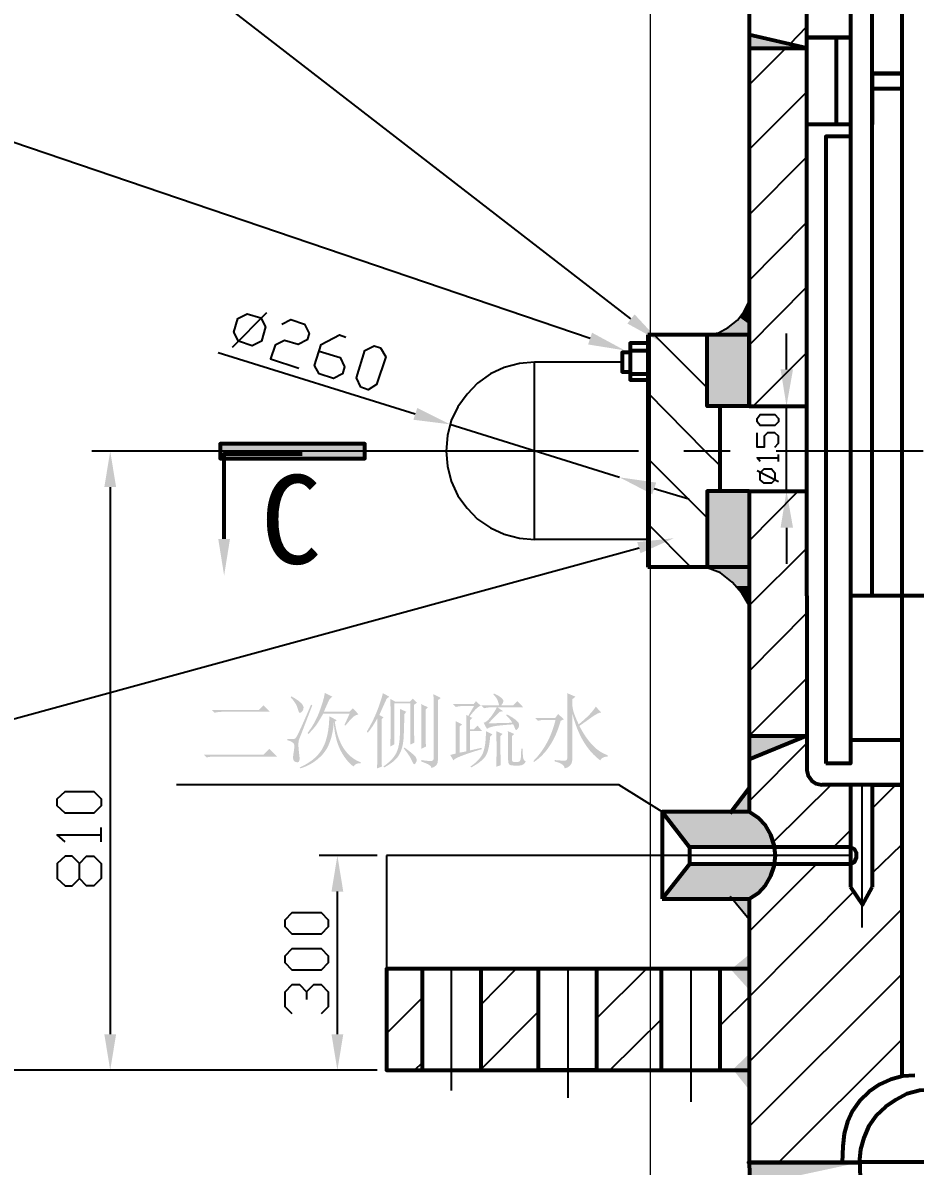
# Model space of a CAD drawing. Header units: millimetres. Extents: x 0 to 841, y 0 to 1189.
# Drawn here: x 127.6 to 185.3, y 400.9 to 474.9 of the extents above; entities that cross this region are included whole.
import ezdxf

# ---------------------------------------------------------------- set-up
doc = ezdxf.new("R2010")
doc.units = ezdxf.units.MM
doc.layers.add('C00-00-00', color=7, linetype='Continuous')
doc.layers.add('CBF-BF-BF', color=7, linetype='Continuous', true_color=0xbfbfbf)
doc.layers.add('CFF-00-FF', color=6, linetype='Continuous', true_color=0xff00ff)

msp = doc.modelspace()

# ---------------------------------------------------------------- hatches: boundary and pattern name
at = {"layer": 'C00-00-00'}
h = msp.add_hatch(color=256, dxfattribs=at)
h.dxf.hatch_style = 2
h.paths.add_polyline_path([(174.582667, 474.117106), (178.308, 473.270439), (174.582667, 473.270439)])
h = msp.add_hatch(color=256, dxfattribs=at)
h.dxf.hatch_style = 2
h.paths.add_polyline_path([(174.328667, 456.337106), (174.582667, 455.829106), (173.99, 455.829106)])
h = msp.add_hatch(color=256, dxfattribs=at)
h.dxf.hatch_style = 2
h.paths.add_polyline_path([(174.582667, 456.887439), (174.582667, 456.337106), (174.328667, 456.337106)])
h = msp.add_hatch(color=256, dxfattribs=at)
h.dxf.hatch_style = 2
h.paths.add_polyline_path([(174.328667, 456.337106), (174.582667, 456.337106), (174.582667, 455.829106)])
h = msp.add_hatch(color=256, dxfattribs=at)
h.dxf.hatch_style = 2
h.paths.add_polyline_path([(167.174333, 456.040772), (168.783, 454.305106), (166.708667, 455.448106)])
h = msp.add_hatch(color=256, dxfattribs=at)
h.dxf.hatch_style = 2
h.paths.add_polyline_path([(173.99, 455.829106), (174.582667, 455.405772), (173.524333, 455.405772)])
h = msp.add_hatch(color=256, dxfattribs=at)
h.dxf.hatch_style = 2
h.paths.add_polyline_path([(173.99, 455.829106), (174.582667, 455.829106), (174.582667, 455.405772)])
h = msp.add_hatch(color=256, dxfattribs=at)
h.dxf.hatch_style = 2
h.paths.add_polyline_path([(164.422667, 454.855439), (166.539333, 453.712439), (164.168667, 454.093439)])
h = msp.add_hatch(color=256, dxfattribs=at)
h.dxf.hatch_style = 2
h.paths.add_polyline_path([(173.016333, 455.067106), (174.582667, 454.813106), (172.466, 454.813106)])
h = msp.add_hatch(color=256, dxfattribs=at)
h.dxf.hatch_style = 2
h.paths.add_polyline_path([(173.524333, 455.405772), (174.582667, 455.067106), (173.016333, 455.067106)])
h = msp.add_hatch(color=256, dxfattribs=at)
h.dxf.hatch_style = 2
h.paths.add_polyline_path([(173.016333, 455.067106), (174.582667, 455.067106), (174.582667, 454.813106)])
h = msp.add_hatch(color=256, dxfattribs=at)
h.dxf.hatch_style = 2
h.paths.add_polyline_path([(173.524333, 455.405772), (174.582667, 455.405772), (174.582667, 455.067106)])
h = msp.add_hatch(color=256, dxfattribs=at)
h.dxf.hatch_style = 2
h.paths.add_polyline_path([(172.466, 454.813106), (174.582667, 454.728439), (171.873333, 454.728439)])
h = msp.add_hatch(color=256, dxfattribs=at)
h.dxf.hatch_style = 2
h.paths.add_polyline_path([(171.873333, 454.728439), (174.582667, 450.114106), (171.873333, 450.114106)])
h = msp.add_hatch(color=256, dxfattribs=at)
h.dxf.hatch_style = 2
h.paths.add_polyline_path([(171.873333, 454.728439), (174.582667, 454.728439), (174.582667, 450.114106)])
h = msp.add_hatch(color=256, dxfattribs=at)
h.dxf.hatch_style = 2
h.paths.add_polyline_path([(172.466, 454.813106), (174.582667, 454.813106), (174.582667, 454.728439)])
h = msp.add_hatch(color=256, dxfattribs=at)
h.dxf.hatch_style = 2
h.paths.add_polyline_path([(176.614667, 452.484772), (177.419, 452.484772), (176.995667, 450.114106)])
h = msp.add_hatch(color=256, dxfattribs=at)
h.dxf.hatch_style = 2
h.paths.add_polyline_path([(153.119667, 449.987106), (152.865667, 449.225106), (155.236333, 448.928772)])
h = msp.add_hatch(color=256, dxfattribs=at)
h.dxf.hatch_style = 2
h.paths.add_polyline_path([(140.377333, 447.658772), (149.733, 446.727439), (140.377333, 446.727439)])
h = msp.add_hatch(color=256, dxfattribs=at)
h.dxf.hatch_style = 2
h.paths.add_polyline_path([(140.377333, 447.658772), (149.733, 447.658772), (149.733, 446.727439)])
h = msp.add_hatch(color=256, dxfattribs=at)
h.dxf.hatch_style = 2
h.paths.add_polyline_path([(132.884333, 444.864772), (133.646333, 444.864772), (133.265333, 447.193106)])
h = msp.add_hatch(color=256, dxfattribs=at)
h.dxf.hatch_style = 2
h.paths.add_polyline_path([(168.571333, 445.161106), (168.317333, 444.399106), (166.200667, 445.499772)])
h = msp.add_hatch(color=256, dxfattribs=at)
h.dxf.hatch_style = 2
h.paths.add_polyline_path([(171.873333, 444.610772), (174.582667, 439.700106), (171.873333, 439.700106)])
h = msp.add_hatch(color=256, dxfattribs=at)
h.dxf.hatch_style = 2
h.paths.add_polyline_path([(171.873333, 444.610772), (174.582667, 444.610772), (174.582667, 439.700106)])
h = msp.add_hatch(color=256, dxfattribs=at)
h.dxf.hatch_style = 2
h.paths.add_polyline_path([(176.614667, 442.240106), (177.419, 442.240106), (176.995667, 444.610772)])
h = msp.add_hatch(color=256, dxfattribs=at)
h.dxf.hatch_style = 2
h.paths.add_polyline_path([(141.012333, 441.520439), (140.631333, 439.149772), (140.250333, 441.520439)])
h = msp.add_hatch(color=256, dxfattribs=at)
h.dxf.hatch_style = 2
h.paths.add_polyline_path([(167.343667, 441.308772), (169.714333, 441.562772), (167.555333, 440.589106)])
h = msp.add_hatch(color=256, dxfattribs=at)
h.dxf.hatch_style = 2
h.paths.add_polyline_path([(171.873333, 439.700106), (174.582667, 439.657772), (171.873333, 439.657772)])
h = msp.add_hatch(color=256, dxfattribs=at)
h.dxf.hatch_style = 2
h.paths.add_polyline_path([(171.873333, 439.700106), (174.582667, 439.700106), (174.582667, 439.657772)])
h = msp.add_hatch(color=256, dxfattribs=at)
h.dxf.hatch_style = 2
h.paths.add_polyline_path([(171.873333, 439.657772), (174.582667, 439.403772), (172.550667, 439.403772)])
h = msp.add_hatch(color=256, dxfattribs=at)
h.dxf.hatch_style = 2
h.paths.add_polyline_path([(171.873333, 439.657772), (174.582667, 439.657772), (174.582667, 439.403772)])
h = msp.add_hatch(color=256, dxfattribs=at)
h.dxf.hatch_style = 2
h.paths.add_polyline_path([(172.550667, 439.403772), (174.582667, 438.980439), (173.185667, 438.980439)])
h = msp.add_hatch(color=256, dxfattribs=at)
h.dxf.hatch_style = 2
h.paths.add_polyline_path([(172.550667, 439.403772), (174.582667, 439.403772), (174.582667, 438.980439)])
h = msp.add_hatch(color=256, dxfattribs=at)
h.dxf.hatch_style = 2
h.paths.add_polyline_path([(173.185667, 438.980439), (174.582667, 438.472439), (173.778333, 438.472439)])
h = msp.add_hatch(color=256, dxfattribs=at)
h.dxf.hatch_style = 2
h.paths.add_polyline_path([(173.185667, 438.980439), (174.582667, 438.980439), (174.582667, 438.472439)])
h = msp.add_hatch(color=256, dxfattribs=at)
h.dxf.hatch_style = 2
h.paths.add_polyline_path([(173.778333, 438.472439), (174.582667, 437.879772), (174.244, 437.879772)])
h = msp.add_hatch(color=256, dxfattribs=at)
h.dxf.hatch_style = 2
h.paths.add_polyline_path([(173.778333, 438.472439), (174.582667, 438.472439), (174.582667, 437.879772)])
h = msp.add_hatch(color=256, dxfattribs=at)
h.dxf.hatch_style = 2
h.paths.add_polyline_path([(174.244, 437.879772), (174.582667, 437.879772), (174.582667, 437.202439)])
h = msp.add_hatch(color=256, dxfattribs=at)
edge = h.paths.add_edge_path(flags=0)
edge.add_spline(control_points=[(148.411538, 429.478979), (148.411538, 429.478979), (148.744472, 430.207134), (148.744472, 430.207134), (148.744472, 430.207134), (147.03846, 430.207134), (147.03846, 430.207134), (146.927115, 430.013106), (146.809155, 429.81522), (146.68458, 429.614027), (146.559454, 429.412833), (146.358261, 429.173606), (146.080999, 428.896344), (146.080999, 428.896344), (146.018712, 428.958632), (146.018712, 428.958632), (146.337315, 429.361019), (146.594181, 429.818527), (146.788209, 430.331709), (146.982236, 430.84489), (147.100748, 431.254443), (147.14264, 431.559817), (147.14264, 431.559817), (147.642041, 431.310116), (147.642041, 431.310116), (147.530696, 431.254443), (147.447462, 431.164044), (147.392341, 431.039469), (147.336668, 430.914343), (147.232488, 430.678423), (147.079802, 430.33226), (147.079802, 430.33226), (148.724077, 430.33226), (148.724077, 430.33226), (148.724077, 430.33226), (148.952831, 430.561014), (148.952831, 430.561014), (148.952831, 430.561014), (149.327106, 430.165793), (149.327106, 430.165793), (149.1882, 430.137681), (149.07024, 430.082008), (148.973226, 429.998775), (148.876212, 429.915541), (148.709745, 429.728128), (148.474376, 429.437087), (148.474376, 429.437087), (148.411538, 429.478979), (148.411538, 429.478979)], knot_values=[0, 0, 0, 0, 1, 1, 1, 2, 2, 2, 3, 3, 3, 4, 4, 4, 5, 5, 5, 6, 6, 6, 7, 7, 7, 8, 8, 8, 9, 9, 9, 10, 10, 10, 11, 11, 11, 12, 12, 12, 13, 13, 13, 14, 14, 14, 15, 15, 15, 16, 16, 16, 16], degree=3, periodic=1)
edge = h.paths.add_edge_path(flags=0)
edge.add_spline(control_points=[(147.725275, 429.6245), (147.64149, 428.695151), (147.398955, 428.011644), (146.996568, 427.57453), (146.594181, 427.137968), (146.115726, 426.835902), (145.561203, 426.669435), (145.561203, 426.669435), (145.519311, 426.732273), (145.519311, 426.732273), (146.22652, 427.051427), (146.718756, 427.463736), (146.996568, 427.970303), (147.273829, 428.476318), (147.41935, 429.16644), (147.433682, 430.040667), (147.433682, 430.040667), (147.912137, 429.790967), (147.912137, 429.790967), (147.912137, 429.790967), (147.787562, 429.686787), (147.787562, 429.686787), (147.884576, 428.979027), (148.075296, 428.406865), (148.359723, 427.970303), (148.644151, 427.533189), (149.015118, 427.231674), (149.473178, 427.065207), (149.473178, 427.065207), (149.452232, 427.002369), (149.452232, 427.002369), (149.243873, 427.0167), (149.091186, 426.947247), (148.994172, 426.79456), (148.647458, 427.058041), (148.359723, 427.425151), (148.130969, 427.896991), (147.901664, 428.368831), (147.766616, 428.9443), (147.725275, 429.6245), (147.725275, 429.6245), (147.725275, 429.6245), (147.725275, 429.6245)], knot_values=[0, 0, 0, 0, 1, 1, 1, 2, 2, 2, 3, 3, 3, 4, 4, 4, 5, 5, 5, 6, 6, 6, 7, 7, 7, 8, 8, 8, 9, 9, 9, 10, 10, 10, 11, 11, 11, 12, 12, 12, 13, 13, 13, 14, 14, 14, 14], degree=3, periodic=1)
edge = h.paths.add_edge_path(flags=0)
edge.add_spline(control_points=[(144.978569, 431.331062), (145.269611, 431.177824), (145.491199, 431.02183), (145.643886, 430.862529), (145.796572, 430.702677), (145.810353, 430.53621), (145.685778, 430.363128), (145.560652, 430.189495), (145.466946, 430.230837), (145.404658, 430.487703), (145.342371, 430.744569), (145.186377, 431.004743), (144.936677, 431.268224), (144.936677, 431.268224), (144.978569, 431.331062), (144.978569, 431.331062)], knot_values=[0, 0, 0, 0, 1, 1, 1, 2, 2, 2, 3, 3, 3, 4, 4, 4, 5, 5, 5, 5], degree=3, periodic=1)
edge = h.paths.add_edge_path(flags=0)
edge.add_spline(control_points=[(144.707922, 428.584356), (144.985183, 428.542464), (145.165431, 428.556244), (145.248664, 428.625698), (145.331898, 428.695151), (145.664832, 429.41614), (146.247466, 430.789769), (146.247466, 430.789769), (146.3307, 430.748428), (146.3307, 430.748428), (145.789407, 429.332907), (145.504979, 428.597586), (145.477419, 428.542464), (145.449858, 428.486791), (145.436078, 428.372139), (145.436078, 428.199057), (145.436078, 428.025424), (145.456473, 427.789504), (145.498365, 427.491297), (145.540257, 427.19364), (145.495058, 427.051427), (145.363317, 427.065207), (145.231026, 427.078988), (145.147792, 427.130802), (145.113617, 427.22065), (145.07889, 427.311049), (145.082197, 427.467043), (145.12409, 427.689183), (145.165431, 427.910771), (145.179211, 428.081097), (145.165431, 428.199057), (145.151651, 428.317017), (144.998964, 428.417338), (144.707922, 428.501123), (144.707922, 428.501123), (144.707922, 428.584356), (144.707922, 428.584356)], knot_values=[0, 0, 0, 0, 1, 1, 1, 2, 2, 2, 3, 3, 3, 4, 4, 4, 5, 5, 5, 6, 6, 6, 7, 7, 7, 8, 8, 8, 9, 9, 9, 10, 10, 10, 11, 11, 11, 12, 12, 12, 12], degree=3, periodic=1)
h = msp.add_hatch(color=256, dxfattribs=at)
edge = h.paths.add_edge_path(flags=0)
edge.add_spline(control_points=[(150.541323, 429.916093), (150.319183, 429.513705), (150.110824, 429.201166), (149.916796, 428.979578), (149.916796, 428.979578), (149.854509, 429.041865), (149.854509, 429.041865), (150.173111, 429.582607), (150.419505, 430.092481), (150.593137, 430.570936), (150.766219, 431.049391), (150.867091, 431.372403), (150.895203, 431.53887), (150.895203, 431.53887), (151.311371, 431.310116), (151.311371, 431.310116), (151.311371, 431.310116), (151.144904, 431.18499), (151.144904, 431.18499), (150.991666, 430.852056), (150.832365, 430.498176), (150.665898, 430.123901), (150.665898, 430.123901), (150.936545, 429.97838), (150.936545, 429.97838), (150.936545, 429.97838), (150.81197, 429.853254), (150.81197, 429.853254), (150.81197, 429.853254), (150.81197, 427.626896), (150.81197, 427.626896), (150.81197, 427.404756), (150.818585, 427.127494), (150.832365, 426.79456), (150.832365, 426.79456), (150.520377, 426.669435), (150.520377, 426.669435), (150.534157, 427.099934), (150.541323, 427.453263), (150.541323, 427.731075), (150.541323, 427.731075), (150.541323, 429.916093), (150.541323, 429.916093)], knot_values=[0, 0, 0, 0, 1, 1, 1, 2, 2, 2, 3, 3, 3, 4, 4, 4, 5, 5, 5, 6, 6, 6, 7, 7, 7, 8, 8, 8, 9, 9, 9, 10, 10, 10, 11, 11, 11, 12, 12, 12, 13, 13, 13, 14, 14, 14, 14], degree=3, periodic=1)
edge = h.paths.add_edge_path(flags=0)
edge.add_spline(control_points=[(152.913203, 430.789769), (152.913203, 430.789769), (152.913203, 429.146045), (152.913203, 429.146045), (152.913203, 429.020919), (152.919817, 428.750272), (152.934149, 428.334656), (152.934149, 428.334656), (152.663502, 428.20953), (152.663502, 428.20953), (152.663502, 428.20953), (152.663502, 430.873002), (152.663502, 430.873002), (152.663502, 430.873002), (151.644305, 430.873002), (151.644305, 430.873002), (151.644305, 430.873002), (151.644305, 428.230476), (151.644305, 428.230476), (151.644305, 428.230476), (151.373658, 428.084955), (151.373658, 428.084955), (151.387439, 428.473011), (151.394604, 428.729877), (151.394604, 428.854452), (151.394604, 428.854452), (151.394604, 430.415494), (151.394604, 430.415494), (151.394604, 430.540068), (151.387439, 430.789769), (151.373658, 431.164595), (151.373658, 431.164595), (151.685646, 430.998128), (151.685646, 430.998128), (151.685646, 430.998128), (152.643107, 430.998128), (152.643107, 430.998128), (152.643107, 430.998128), (152.829969, 431.18499), (152.829969, 431.18499), (152.829969, 431.18499), (153.100616, 430.914895), (153.100616, 430.914895), (153.100616, 430.914895), (152.913203, 430.789769), (152.913203, 430.789769)], knot_values=[0, 0, 0, 0, 1, 1, 1, 2, 2, 2, 3, 3, 3, 4, 4, 4, 5, 5, 5, 6, 6, 6, 7, 7, 7, 8, 8, 8, 9, 9, 9, 10, 10, 10, 11, 11, 11, 12, 12, 12, 13, 13, 13, 14, 14, 14, 15, 15, 15, 15], degree=3, periodic=1)
edge = h.paths.add_edge_path(flags=0)
edge.add_spline(control_points=[(151.997634, 430.519122), (151.997634, 430.519122), (152.413802, 430.33226), (152.413802, 430.33226), (152.413802, 430.33226), (152.289227, 430.186188), (152.289227, 430.186188), (152.274895, 429.644895), (152.261115, 429.190693), (152.247335, 428.823033), (152.233554, 428.455372), (152.185047, 428.146692), (152.101814, 427.896991), (152.01858, 427.64729), (151.894006, 427.435624), (151.727539, 427.262542), (151.561072, 427.089461), (151.311371, 426.912521), (150.978437, 426.732273), (150.978437, 426.732273), (150.936545, 426.79456), (150.936545, 426.79456), (151.3246, 427.072373), (151.595247, 427.352942), (151.747933, 427.637369), (151.90062, 427.921796), (151.983854, 428.344578), (151.997634, 428.906817), (152.011414, 429.468506), (152.011414, 430.005941), (151.997634, 430.519122), (151.997634, 430.519122), (151.997634, 430.519122), (151.997634, 430.519122)], knot_values=[0, 0, 0, 0, 1, 1, 1, 2, 2, 2, 3, 3, 3, 4, 4, 4, 5, 5, 5, 6, 6, 6, 7, 7, 7, 8, 8, 8, 9, 9, 9, 10, 10, 10, 11, 11, 11, 11], degree=3, periodic=1)
edge = h.paths.add_edge_path(flags=0)
edge.add_spline(control_points=[(152.289227, 428.022117), (152.691614, 427.731075), (152.934149, 427.526574), (153.017382, 427.408614), (153.100616, 427.290654), (153.103923, 427.16608), (153.027855, 427.033788), (152.951236, 426.902047), (152.881783, 426.912521), (152.819496, 427.065207), (152.757209, 427.217343), (152.681141, 427.362863), (152.590742, 427.50177), (152.500342, 427.640676), (152.386241, 427.793363), (152.247335, 427.95983), (152.247335, 427.95983), (152.289227, 428.022117), (152.289227, 428.022117)], knot_values=[0, 0, 0, 0, 1, 1, 1, 2, 2, 2, 3, 3, 3, 4, 4, 4, 5, 5, 5, 6, 6, 6, 6], degree=3, periodic=1)
edge = h.paths.add_edge_path(flags=0)
edge.add_spline(control_points=[(153.662304, 430.477781), (153.662304, 430.477781), (153.662304, 428.687985), (153.662304, 428.687985), (153.662304, 428.535298), (153.668919, 428.334105), (153.68325, 428.084955), (153.68325, 428.084955), (153.371262, 427.938883), (153.371262, 427.938883), (153.385043, 428.258037), (153.392209, 428.501123), (153.392209, 428.66759), (153.392209, 428.66759), (153.392209, 430.123901), (153.392209, 430.123901), (153.392209, 430.276036), (153.385043, 430.511956), (153.371262, 430.831661), (153.371262, 430.831661), (153.808376, 430.623302), (153.808376, 430.623302), (153.808376, 430.623302), (153.662304, 430.477781), (153.662304, 430.477781)], knot_values=[0, 0, 0, 0, 1, 1, 1, 2, 2, 2, 3, 3, 3, 4, 4, 4, 5, 5, 5, 6, 6, 6, 7, 7, 7, 8, 8, 8, 8], degree=3, periodic=1)
edge = h.paths.add_edge_path(flags=0)
edge.add_spline(control_points=[(153.392209, 427.210728), (153.65569, 427.169387), (153.856332, 427.148441), (153.995238, 427.148441), (154.134144, 427.148441), (154.196432, 427.217343), (154.182651, 427.356249), (154.182651, 427.356249), (154.182651, 430.852056), (154.182651, 430.852056), (154.182651, 431.032304), (154.175486, 431.240663), (154.161705, 431.476583), (154.161705, 431.476583), (154.640711, 431.226883), (154.640711, 431.226883), (154.640711, 431.226883), (154.453298, 431.081362), (154.453298, 431.081362), (154.453298, 431.081362), (154.453298, 427.189782), (154.453298, 427.189782), (154.467078, 426.953862), (154.328172, 426.787395), (154.037131, 426.690381), (154.050911, 426.829287), (153.835937, 426.968193), (153.392209, 427.106548), (153.392209, 427.106548), (153.392209, 427.210728), (153.392209, 427.210728)], knot_values=[0, 0, 0, 0, 1, 1, 1, 2, 2, 2, 3, 3, 3, 4, 4, 4, 5, 5, 5, 6, 6, 6, 7, 7, 7, 8, 8, 8, 9, 9, 9, 10, 10, 10, 10], degree=3, periodic=1)
h = msp.add_hatch(color=256, dxfattribs=at)
edge = h.paths.add_edge_path(flags=0)
edge.add_spline(control_points=[(156.416065, 430.061613), (156.416065, 430.061613), (156.790892, 430.706535), (156.790892, 430.706535), (156.790892, 430.706535), (156.104078, 430.706535), (156.104078, 430.706535), (155.923279, 430.706535), (155.756812, 430.685589), (155.604677, 430.644248), (155.604677, 430.644248), (155.417263, 430.831661), (155.417263, 430.831661), (155.417263, 430.831661), (156.769946, 430.831661), (156.769946, 430.831661), (156.769946, 430.831661), (156.915466, 431.018523), (156.915466, 431.018523), (156.915466, 431.018523), (157.228006, 430.727481), (157.228006, 430.727481), (157.061539, 430.685589), (156.818453, 430.449669), (156.499299, 430.019721), (156.499299, 430.019721), (156.686712, 429.936488), (156.686712, 429.936488), (156.686712, 429.936488), (156.541191, 429.811913), (156.541191, 429.811913), (156.541191, 429.811913), (156.541191, 429.208332), (156.541191, 429.208332), (156.541191, 429.208332), (156.790892, 429.208332), (156.790892, 429.208332), (156.790892, 429.208332), (157.019646, 429.437087), (157.019646, 429.437087), (157.019646, 429.437087), (157.311239, 429.083758), (157.311239, 429.083758), (157.311239, 429.083758), (156.541191, 429.083758), (156.541191, 429.083758), (156.541191, 429.083758), (156.541191, 427.835255), (156.541191, 427.835255), (156.541191, 427.835255), (157.269347, 428.001722), (157.269347, 428.001722), (157.269347, 428.001722), (157.290293, 427.918488), (157.290293, 427.918488), (156.138804, 427.571223), (155.528609, 427.328688), (155.459156, 427.189782), (155.459156, 427.189782), (155.250796, 427.543662), (155.250796, 427.543662), (155.250796, 427.543662), (155.604677, 427.626896), (155.604677, 427.626896), (155.604677, 427.626896), (155.604677, 429.728679), (155.604677, 429.728679), (155.604677, 429.728679), (156.020844, 429.52032), (156.020844, 429.52032), (156.020844, 429.52032), (155.854377, 429.374799), (155.854377, 429.374799), (155.854377, 429.374799), (155.854377, 427.689183), (155.854377, 427.689183), (155.854377, 427.689183), (156.291491, 427.772416), (156.291491, 427.772416), (156.291491, 427.772416), (156.291491, 430.144847), (156.291491, 430.144847), (156.291491, 430.144847), (156.416065, 430.061613), (156.416065, 430.061613)], knot_values=[0, 0, 0, 0, 1, 1, 1, 2, 2, 2, 3, 3, 3, 4, 4, 4, 5, 5, 5, 6, 6, 6, 7, 7, 7, 8, 8, 8, 9, 9, 9, 10, 10, 10, 11, 11, 11, 12, 12, 12, 13, 13, 13, 14, 14, 14, 15, 15, 15, 16, 16, 16, 17, 17, 17, 18, 18, 18, 19, 19, 19, 20, 20, 20, 21, 21, 21, 22, 22, 22, 23, 23, 23, 24, 24, 24, 25, 25, 25, 26, 26, 26, 27, 27, 27, 28, 28, 28, 28], degree=3, periodic=1)
edge = h.paths.add_edge_path(flags=0)
edge.add_spline(control_points=[(158.975909, 429.083758), (158.975909, 429.083758), (159.392077, 428.896344), (159.392077, 428.896344), (159.392077, 428.896344), (159.246005, 428.771218), (159.246005, 428.771218), (159.246005, 428.771218), (159.246005, 427.293962), (159.246005, 427.293962), (159.232224, 427.141826), (159.294512, 427.072373), (159.433418, 427.085602), (159.433418, 427.085602), (159.620831, 427.085602), (159.620831, 427.085602), (159.745406, 427.099934), (159.811552, 427.19364), (159.818166, 427.366722), (159.824781, 427.539804), (159.835254, 427.730524), (159.849585, 427.938883), (159.849585, 427.938883), (159.932819, 427.938883), (159.932819, 427.938883), (159.932819, 427.730524), (159.942741, 427.550277), (159.963687, 427.39759), (159.984633, 427.244903), (160.043613, 427.155055), (160.141178, 427.127494), (160.071725, 426.961027), (159.932819, 426.871179), (159.725011, 426.856848), (159.725011, 426.856848), (159.371131, 426.856848), (159.371131, 426.856848), (159.093318, 426.829287), (158.968743, 426.954413), (158.996304, 427.231674), (158.996304, 428.119131), (158.989138, 428.736492), (158.975909, 429.083758), (158.975909, 429.083758), (158.975909, 429.083758), (158.975909, 429.083758)], knot_values=[0, 0, 0, 0, 1, 1, 1, 2, 2, 2, 3, 3, 3, 4, 4, 4, 5, 5, 5, 6, 6, 6, 7, 7, 7, 8, 8, 8, 9, 9, 9, 10, 10, 10, 11, 11, 11, 12, 12, 12, 13, 13, 13, 14, 14, 14, 15, 15, 15, 15], degree=3, periodic=1)
edge = h.paths.add_edge_path(flags=0)
edge.add_spline(control_points=[(157.727407, 429.583159), (157.727407, 429.583159), (159.266951, 429.6245), (159.266951, 429.6245), (159.169937, 429.790967), (159.038197, 429.950268), (158.871729, 430.102955), (158.871729, 430.102955), (158.913071, 430.165793), (158.913071, 430.165793), (159.162771, 430.040667), (159.374438, 429.905068), (159.548071, 429.759547), (159.721152, 429.614027), (159.759186, 429.46134), (159.662172, 429.302039), (159.565158, 429.142186), (159.495705, 429.114626), (159.454364, 429.218805), (159.412472, 429.322434), (159.371131, 429.423306), (159.329238, 429.52032), (158.89929, 429.492759), (158.54541, 429.46134), (158.268149, 429.426613), (157.990336, 429.391887), (157.775362, 429.326292), (157.623227, 429.229278), (157.623227, 429.229278), (157.414868, 429.6245), (157.414868, 429.6245), (157.525662, 429.63828), (157.664568, 429.745767), (157.831035, 429.946961), (157.997502, 430.148154), (158.143023, 430.373601), (158.268149, 430.623302), (158.268149, 430.623302), (157.935215, 430.623302), (157.935215, 430.623302), (157.754416, 430.623302), (157.587949, 430.602356), (157.435814, 430.561014), (157.435814, 430.561014), (157.248401, 430.748428), (157.248401, 430.748428), (157.248401, 430.748428), (158.41367, 430.748428), (158.41367, 430.748428), (158.386109, 430.873002), (158.351382, 430.987104), (158.30949, 431.091284), (158.267598, 431.195463), (158.177749, 431.316731), (158.039394, 431.455637), (158.039394, 431.455637), (158.080736, 431.517924), (158.080736, 431.517924), (158.330436, 431.406579), (158.510683, 431.292477), (158.622029, 431.174517), (158.732823, 431.056557), (158.705262, 430.914895), (158.538795, 430.748428), (158.538795, 430.748428), (159.329238, 430.748428), (159.329238, 430.748428), (159.329238, 430.748428), (159.599885, 431.018523), (159.599885, 431.018523), (159.599885, 431.018523), (159.974711, 430.623302), (159.974711, 430.623302), (159.974711, 430.623302), (158.310041, 430.623302), (158.310041, 430.623302), (158.310041, 430.623302), (158.66337, 430.373601), (158.66337, 430.373601), (158.66337, 430.373601), (158.455562, 430.33226), (158.455562, 430.33226), (158.177749, 430.068228), (157.935215, 429.818527), (157.727407, 429.583159), (157.727407, 429.583159), (157.727407, 429.583159), (157.727407, 429.583159)], knot_values=[0, 0, 0, 0, 1, 1, 1, 2, 2, 2, 3, 3, 3, 4, 4, 4, 5, 5, 5, 6, 6, 6, 7, 7, 7, 8, 8, 8, 9, 9, 9, 10, 10, 10, 11, 11, 11, 12, 12, 12, 13, 13, 13, 14, 14, 14, 15, 15, 15, 16, 16, 16, 17, 17, 17, 18, 18, 18, 19, 19, 19, 20, 20, 20, 21, 21, 21, 22, 22, 22, 23, 23, 23, 24, 24, 24, 25, 25, 25, 26, 26, 26, 27, 27, 27, 28, 28, 28, 29, 29, 29, 29], degree=3, periodic=1)
edge = h.paths.add_edge_path(flags=0)
edge.add_spline(control_points=[(157.56094, 429.083758), (157.56094, 429.083758), (157.977107, 428.875398), (157.977107, 428.875398), (157.977107, 428.875398), (157.831035, 428.729877), (157.831035, 428.729877), (157.789143, 428.10535), (157.685514, 427.675402), (157.519047, 427.439482), (157.35258, 427.203562), (157.047207, 426.968193), (156.603479, 426.732273), (156.603479, 426.732273), (156.562137, 426.79456), (156.562137, 426.79456), (156.992085, 427.086153), (157.266039, 427.390975), (157.383999, 427.710129), (157.50196, 428.028731), (157.56094, 428.486791), (157.56094, 429.083758), (157.56094, 429.083758), (157.56094, 429.083758), (157.56094, 429.083758)], knot_values=[0, 0, 0, 0, 1, 1, 1, 2, 2, 2, 3, 3, 3, 4, 4, 4, 5, 5, 5, 6, 6, 6, 7, 7, 7, 8, 8, 8, 8], degree=3, periodic=1)
edge = h.paths.add_edge_path(flags=0)
edge.add_spline(control_points=[(158.226808, 429.083758), (158.226808, 429.083758), (158.642975, 428.896344), (158.642975, 428.896344), (158.642975, 428.896344), (158.496903, 428.771218), (158.496903, 428.771218), (158.496903, 427.85565), (158.503518, 427.224508), (158.517849, 426.877794), (158.517849, 426.877794), (158.226808, 426.773614), (158.226808, 426.773614), (158.240037, 427.093319), (158.247203, 427.477516), (158.247203, 427.92841), (158.247203, 428.379304), (158.240037, 428.764053), (158.226808, 429.083758), (158.226808, 429.083758), (158.226808, 429.083758), (158.226808, 429.083758)], knot_values=[0, 0, 0, 0, 1, 1, 1, 2, 2, 2, 3, 3, 3, 4, 4, 4, 5, 5, 5, 6, 6, 6, 7, 7, 7, 7], degree=3, periodic=1)
h = msp.add_hatch(color=256, dxfattribs=at)
edge = h.paths.add_edge_path(flags=0)
edge.add_spline(control_points=[(162.811706, 431.53887), (162.811706, 431.53887), (163.352448, 431.310116), (163.352448, 431.310116), (163.352448, 431.310116), (163.14464, 431.143649), (163.14464, 431.143649), (163.130308, 430.824495), (163.157869, 430.553849), (163.227322, 430.33226), (163.296776, 430.11012), (163.40757, 429.839474), (163.560808, 429.52032), (164.10155, 429.964048), (164.46921, 430.345489), (164.663238, 430.665194), (164.663238, 430.665194), (165.017118, 430.290368), (165.017118, 430.290368), (164.878212, 430.276036), (164.701272, 430.192803), (164.486298, 430.040667), (164.271324, 429.887981), (163.976424, 429.680172), (163.602149, 429.416692), (164.142891, 428.375997), (164.753086, 427.744304), (165.433286, 427.522716), (165.433286, 427.522716), (165.433286, 427.439482), (165.433286, 427.439482), (165.169805, 427.425702), (165.009953, 427.342468), (164.954831, 427.189782), (164.108164, 427.813758), (163.505135, 428.826891), (163.14464, 430.22808), (163.14464, 430.22808), (163.14464, 427.314908), (163.14464, 427.314908), (163.157869, 426.968193), (162.991402, 426.753219), (162.645239, 426.669435), (162.658468, 426.864014), (162.443494, 427.0167), (161.999766, 427.127494), (161.999766, 427.127494), (161.999766, 427.210728), (161.999766, 427.210728), (162.31892, 427.183167), (162.537201, 427.168836), (162.655161, 427.168836), (162.773121, 427.168836), (162.832101, 427.252069), (162.832101, 427.419087), (162.832101, 427.419087), (162.832101, 430.768823), (162.832101, 430.768823), (162.832101, 431.032304), (162.824935, 431.28917), (162.811706, 431.53887), (162.811706, 431.53887), (162.811706, 431.53887), (162.811706, 431.53887)], knot_values=[0, 0, 0, 0, 1, 1, 1, 2, 2, 2, 3, 3, 3, 4, 4, 4, 5, 5, 5, 6, 6, 6, 7, 7, 7, 8, 8, 8, 9, 9, 9, 10, 10, 10, 11, 11, 11, 12, 12, 12, 13, 13, 13, 14, 14, 14, 15, 15, 15, 16, 16, 16, 17, 17, 17, 18, 18, 18, 19, 19, 19, 20, 20, 20, 21, 21, 21, 21], degree=3, periodic=1)
edge = h.paths.add_edge_path(flags=0)
edge.add_spline(control_points=[(160.66803, 427.085602), (160.66803, 427.085602), (160.626689, 427.148441), (160.626689, 427.148441), (161.320118, 427.841869), (161.798572, 428.729326), (162.062604, 429.811913), (162.062604, 429.811913), (161.417131, 429.811913), (161.417131, 429.811913), (161.236884, 429.811913), (161.070417, 429.790967), (160.91773, 429.749626), (160.91773, 429.749626), (160.730868, 429.936488), (160.730868, 429.936488), (160.730868, 429.936488), (162.041658, 429.936488), (162.041658, 429.936488), (162.041658, 429.936488), (162.229072, 430.186188), (162.229072, 430.186188), (162.229072, 430.186188), (162.603347, 429.853254), (162.603347, 429.853254), (162.603347, 429.853254), (162.395539, 429.749626), (162.395539, 429.749626), (162.048273, 428.514903), (161.472804, 427.626896), (160.66803, 427.085602), (160.66803, 427.085602), (160.66803, 427.085602), (160.66803, 427.085602)], knot_values=[0, 0, 0, 0, 1, 1, 1, 2, 2, 2, 3, 3, 3, 4, 4, 4, 5, 5, 5, 6, 6, 6, 7, 7, 7, 8, 8, 8, 9, 9, 9, 10, 10, 10, 11, 11, 11, 11], degree=3, periodic=1)
h = msp.add_hatch(color=256, dxfattribs=at)
edge = h.paths.add_edge_path(flags=0)
edge.add_spline(control_points=[(139.831431, 430.456835), (139.831431, 430.456835), (142.890676, 430.456835), (142.890676, 430.456835), (142.890676, 430.456835), (143.181717, 430.748428), (143.181717, 430.748428), (143.181717, 430.748428), (143.597885, 430.33226), (143.597885, 430.33226), (143.597885, 430.33226), (140.497299, 430.33226), (140.497299, 430.33226), (140.330832, 430.33226), (140.170979, 430.311314), (140.018844, 430.269422), (140.018844, 430.269422), (139.831431, 430.456835), (139.831431, 430.456835)], knot_values=[0, 0, 0, 0, 1, 1, 1, 2, 2, 2, 3, 3, 3, 4, 4, 4, 5, 5, 5, 6, 6, 6, 6], degree=3, periodic=1)
edge = h.paths.add_edge_path(flags=0)
edge.add_spline(control_points=[(139.311635, 427.564608), (139.311635, 427.564608), (143.181717, 427.564608), (143.181717, 427.564608), (143.181717, 427.564608), (143.556544, 427.938883), (143.556544, 427.938883), (143.556544, 427.938883), (144.055945, 427.439482), (144.055945, 427.439482), (144.055945, 427.439482), (140.018844, 427.439482), (140.018844, 427.439482), (139.824816, 427.439482), (139.651183, 427.418536), (139.498497, 427.377195), (139.498497, 427.377195), (139.311635, 427.564608), (139.311635, 427.564608)], knot_values=[0, 0, 0, 0, 1, 1, 1, 2, 2, 2, 3, 3, 3, 4, 4, 4, 5, 5, 5, 6, 6, 6, 6], degree=3, periodic=1)
h = msp.add_hatch(color=256, dxfattribs=at)
h.dxf.hatch_style = 2
h.paths.add_polyline_path([(174.582667, 428.778106), (178.308, 428.778106), (174.582667, 427.254106)])
h = msp.add_hatch(color=256, dxfattribs=at)
h.dxf.hatch_style = 2
h.paths.add_polyline_path([(174.582667, 425.391439), (174.582667, 423.867439), (173.397333, 423.867439)])
h = msp.add_hatch(color=256, dxfattribs=at)
h.dxf.hatch_style = 2
h.paths.add_polyline_path([(168.952333, 423.867439), (175.090667, 423.528772), (169.206333, 423.528772)])
h = msp.add_hatch(color=256, dxfattribs=at)
h.dxf.hatch_style = 2
h.paths.add_polyline_path([(168.952333, 423.867439), (174.582667, 423.867439), (175.090667, 423.528772)])
h = msp.add_hatch(color=256, dxfattribs=at)
h.dxf.hatch_style = 2
h.paths.add_polyline_path([(169.206333, 423.528772), (175.471667, 423.147772), (169.545, 423.147772)])
h = msp.add_hatch(color=256, dxfattribs=at)
h.dxf.hatch_style = 2
h.paths.add_polyline_path([(169.206333, 423.528772), (175.090667, 423.528772), (175.471667, 423.147772)])
h = msp.add_hatch(color=256, dxfattribs=at)
h.dxf.hatch_style = 2
h.paths.add_polyline_path([(169.545, 423.147772), (175.810333, 422.682106), (169.883667, 422.682106)])
h = msp.add_hatch(color=256, dxfattribs=at)
h.dxf.hatch_style = 2
h.paths.add_polyline_path([(169.545, 423.147772), (175.471667, 423.147772), (175.810333, 422.682106)])
h = msp.add_hatch(color=256, dxfattribs=at)
h.dxf.hatch_style = 2
h.paths.add_polyline_path([(169.883667, 422.682106), (176.064333, 422.131772), (170.307, 422.131772)])
h = msp.add_hatch(color=256, dxfattribs=at)
h.dxf.hatch_style = 2
h.paths.add_polyline_path([(169.883667, 422.682106), (175.810333, 422.682106), (176.064333, 422.131772)])
h = msp.add_hatch(color=256, dxfattribs=at)
h.dxf.hatch_style = 2
h.paths.add_polyline_path([(170.307, 422.131772), (176.233667, 421.581439), (170.730333, 421.581439)])
h = msp.add_hatch(color=256, dxfattribs=at)
h.dxf.hatch_style = 2
h.paths.add_polyline_path([(170.307, 422.131772), (176.064333, 422.131772), (176.233667, 421.581439)])
h = msp.add_hatch(color=256, dxfattribs=at)
h.dxf.hatch_style = 2
h.paths.add_polyline_path([(147.574, 418.702772), (148.336, 418.702772), (147.955, 421.031106)])
h = msp.add_hatch(color=256, dxfattribs=at)
h.dxf.hatch_style = 2
h.paths.add_polyline_path([(170.730333, 420.480772), (176.064333, 419.930439), (170.307, 419.930439)])
h = msp.add_hatch(color=256, dxfattribs=at)
h.dxf.hatch_style = 2
h.paths.add_polyline_path([(170.730333, 420.480772), (176.233667, 420.480772), (176.064333, 419.930439)])
h = msp.add_hatch(color=256, dxfattribs=at)
h.dxf.hatch_style = 2
h.paths.add_polyline_path([(169.883667, 419.380106), (175.471667, 418.956772), (169.545, 418.956772)])
h = msp.add_hatch(color=256, dxfattribs=at)
h.dxf.hatch_style = 2
h.paths.add_polyline_path([(170.307, 419.930439), (175.810333, 419.380106), (169.883667, 419.380106)])
h = msp.add_hatch(color=256, dxfattribs=at)
h.dxf.hatch_style = 2
h.paths.add_polyline_path([(169.883667, 419.380106), (175.810333, 419.380106), (175.471667, 418.956772)])
h = msp.add_hatch(color=256, dxfattribs=at)
h.dxf.hatch_style = 2
h.paths.add_polyline_path([(170.307, 419.930439), (176.064333, 419.930439), (175.810333, 419.380106)])
h = msp.add_hatch(color=256, dxfattribs=at)
h.dxf.hatch_style = 2
h.paths.add_polyline_path([(169.545, 418.956772), (175.090667, 418.533439), (169.206333, 418.533439)])
h = msp.add_hatch(color=256, dxfattribs=at)
h.dxf.hatch_style = 2
h.paths.add_polyline_path([(169.545, 418.956772), (175.471667, 418.956772), (175.090667, 418.533439)])
h = msp.add_hatch(color=256, dxfattribs=at)
h.dxf.hatch_style = 2
h.paths.add_polyline_path([(169.206333, 418.533439), (174.582667, 418.237106), (168.952333, 418.237106)])
h = msp.add_hatch(color=256, dxfattribs=at)
h.dxf.hatch_style = 2
h.paths.add_polyline_path([(169.206333, 418.533439), (175.090667, 418.533439), (174.582667, 418.237106)])
h = msp.add_hatch(color=256, dxfattribs=at)
h.dxf.hatch_style = 2
h.paths.add_polyline_path([(173.482, 418.237106), (174.582667, 418.237106), (174.582667, 416.924772)])
h = msp.add_hatch(color=256, dxfattribs=at)
h.dxf.hatch_style = 2
h.paths.add_polyline_path([(174.540333, 414.596439), (174.540333, 413.665106), (173.397333, 413.665106)])
h = msp.add_hatch(color=256, dxfattribs=at)
h.dxf.hatch_style = 2
h.paths.add_polyline_path([(173.397333, 413.665106), (174.540333, 413.665106), (174.540333, 412.395106)])
h = msp.add_hatch(color=256, dxfattribs=at)
h.dxf.hatch_style = 2
h.paths.add_polyline_path([(132.884333, 409.474106), (133.646333, 409.474106), (133.265333, 407.145772)])
h = msp.add_hatch(color=256, dxfattribs=at)
h.dxf.hatch_style = 2
h.paths.add_polyline_path([(147.574, 409.474106), (148.336, 409.474106), (147.955, 407.145772)])
h = msp.add_hatch(color=256, dxfattribs=at)
h.dxf.hatch_style = 2
h.paths.add_polyline_path([(174.582667, 408.204106), (174.582667, 407.145772), (173.482, 407.145772)])
h = msp.add_hatch(color=256, dxfattribs=at)
h.dxf.hatch_style = 2
h.paths.add_polyline_path([(173.609, 407.103439), (174.540333, 407.103439), (174.582667, 405.875772)])
h = msp.add_hatch(color=256, dxfattribs=at)
h.dxf.hatch_style = 2
h.paths.add_polyline_path([(174.540333, 401.176772), (181.694667, 401.176772), (174.582667, 399.652772)])

# ---------------------------------------------------------------- linework, layer by layer
at = {"layer": 'C00-00-00', "lineweight": 53}
for points in [[(182.541333, 456.589694), (182.541333, 488.509028), (182.541333, 520.428361), (182.541333, 552.305361), (182.541333, 584.224694), (182.541333, 616.144028)], [(182.541333, 437.836028), (182.541333, 444.397694), (182.541333, 456.589694), (182.541333, 491.303028), (182.541333, 526.058694), (182.541333, 560.772028), (182.541333, 595.485361)], [(182.541333, 471.618028), (182.541333, 505.400028), (184.446333, 505.400028)], [(257.640667, 437.836028), (182.541333, 437.836028), (182.541333, 471.618028), (184.446333, 471.618028)], [(182.541333, 471.618028), (182.541333, 470.644361), (184.446333, 470.644361)], [(181.144333, 467.554028), (179.535667, 467.554028), (179.535667, 426.998694)], [(168.021, 454.176694), (166.878, 454.176694), (166.878, 451.806028), (168.021, 451.806028)], [(174.582667, 450.112694), (174.582667, 454.727028), (168.021, 454.727028)], [(174.582667, 450.112694), (171.873333, 450.112694), (171.873333, 454.727028)], [(166.878, 453.584028), (166.37, 453.584028), (166.37, 452.314028), (166.878, 452.314028)], [(149.733, 447.191694), (149.733, 447.657361), (140.377333, 447.657361), (140.377333, 446.726028), (149.733, 446.726028), (149.733, 447.657361)], [(140.631333, 441.519028), (140.631333, 447.022361), (145.669, 447.022361)], [(174.582667, 444.609361), (174.582667, 439.698694), (168.021, 439.698694)], [(174.582667, 444.609361), (171.873333, 444.609361), (171.873333, 439.656361)], [(174.582667, 444.609361), (174.582667, 423.866028)], [(178.308, 437.836028), (178.308, 426.533028), (178.392667, 426.194361), (178.604333, 425.898028), (178.900667, 425.686361), (179.281667, 425.601694)], [(181.144333, 437.836028), (181.144333, 426.998694), (179.535667, 426.998694)], [(168.952333, 418.235694), (174.582667, 418.235694), (175.175333, 418.616694), (175.641, 419.124694), (175.979667, 419.717361), (176.191333, 420.352361), (176.276, 421.029694), (176.191333, 421.707028), (175.979667, 422.384361), (175.641, 422.977028), (175.175333, 423.442694), (174.582667, 423.866028)], [(170.730333, 421.580028), (168.952333, 423.866028), (168.952333, 421.029694)], [(181.144333, 421.580028), (170.730333, 421.580028), (170.730333, 420.479361), (168.952333, 418.235694)], [(181.144333, 420.479361), (181.398333, 420.606361), (181.525333, 420.902694), (181.525333, 421.199028), (181.398333, 421.453028), (181.144333, 421.580028)], [(181.144333, 420.479361), (170.730333, 420.479361)], [(181.144333, 418.997694), (181.906333, 417.854694), (182.541333, 418.997694)], [(174.582667, 413.706028), (151.13, 413.706028), (151.13, 407.144361), (174.582667, 407.144361)], [(164.719, 413.706028), (164.719, 407.144361), (160.951333, 407.144361), (160.951333, 413.706028)], [(170.815, 413.706028), (163.322, 413.706028)], [(185.293, 406.805694), (184.488667, 406.763361), (183.726667, 406.551694), (183.007, 406.213028), (182.329667, 405.747361), (181.737, 405.197028), (181.271333, 404.519694), (180.932667, 403.800028), (180.721, 403.038028), (180.636333, 402.233694)], [(186.393667, 405.874361), (185.589333, 405.832028), (184.785, 405.620361), (184.065333, 405.239361), (183.388, 404.773694), (182.795333, 404.223361), (182.329667, 403.546028), (181.991, 402.784028), (181.779333, 402.022028), (181.694667, 401.175361)], [(180.636333, 402.233694), (180.594, 401.175361)], [(174.582667, 401.217694), (174.667333, 398.085028), (174.921333, 394.910028), (175.344667, 391.819694), (175.937333, 388.729361), (176.699333, 385.681361), (177.630667, 382.633361), (178.689, 379.712361), (179.959, 376.791361), (181.356, 373.997361), (182.88, 371.245694)], [(181.737, 401.217694), (181.779333, 398.296694), (182.033333, 395.418028), (182.456667, 392.581694), (183.007, 389.745361), (183.769, 386.909028), (184.658, 384.157361), (185.674, 381.448028), (186.901667, 378.823361)]]:
    msp.add_lwpolyline(points, dxfattribs=at)
at = {"layer": 'C00-00-00', "lineweight": 25}
for points in [[(166.920333, 455.743028), (79.502, 523.391694), (66.378667, 523.391694)], [(164.295667, 454.473028), (79.036333, 483.513694), (65.955333, 483.513694)], [(177.207333, 473.523028), (178.308, 474.666028)], [(171.873333, 454.727028), (172.593, 454.854028), (173.228, 455.192694), (173.820667, 455.658361), (174.244, 456.208694), (174.582667, 456.886028)], [(141.181667, 453.922694), (143.383, 456.166361)], [(144.356667, 455.404361), (144.949333, 455.700694), (145.838333, 455.404361), (146.134667, 454.811694), (146.007667, 454.388361), (145.415, 454.092028), (144.526, 454.346028), (143.933333, 454.049694), (143.637, 453.160694), (145.457333, 452.568028)], [(146.769667, 453.668694), (148.124333, 453.245361), (148.420667, 452.652694), (148.293667, 452.187028), (147.701, 451.890694), (146.769667, 452.187028), (146.473333, 452.737361), (146.896667, 454.092028), (148.082, 454.727028), (148.505333, 454.557694)], [(171.873333, 451.298028), (168.444333, 454.727028)], [(168.021, 441.476694), (160.697333, 441.476694), (160.697333, 452.949028), (159.723667, 452.864361), (158.75, 452.610361), (157.861, 452.187028), (157.014333, 451.594361), (156.337, 450.874694), (155.744333, 450.070361), (155.321, 449.181361), (155.067, 448.207694), (154.982333, 447.191694), (155.067, 446.218028), (155.321, 445.244361), (155.744333, 444.313028), (156.337, 443.508694), (157.014333, 442.789028), (157.861, 442.238694), (158.75, 441.815361), (159.723667, 441.561361), (160.697333, 441.476694)], [(166.37, 452.949028), (160.697333, 452.949028)], [(172.677667, 446.260361), (171.746333, 447.191694), (168.021, 450.959361)], [(176.995667, 444.609361), (176.995667, 450.112694)], [(166.200667, 445.498361), (155.236333, 448.927361)], [(176.233667, 447.445694), (176.487667, 447.699694), (176.487667, 448.165361), (176.233667, 448.377028), (175.768, 448.377028), (175.556333, 448.165361), (175.556333, 447.445694), (175.090667, 447.445694), (175.090667, 448.377028)], [(167.386, 447.191694), (157.861, 447.191694)], [(175.302333, 446.514361), (175.090667, 446.768361), (176.487667, 446.768361)], [(176.487667, 446.514361), (176.487667, 446.980028)], [(176.487667, 445.202028), (175.090667, 445.921694)], [(167.470667, 440.926361), (79.883, 416.965694), (65.913, 416.965694)], [(174.582667, 437.201028), (174.117, 438.005361), (173.482, 438.725028), (172.72, 439.317694), (171.873333, 439.656361)], [(168.952333, 423.866028), (166.158333, 425.601694), (137.541, 425.601694)], [(181.864, 425.601694), (181.864, 416.373028)], [(130.344333, 421.918694), (129.836333, 422.384361), (132.672667, 422.384361)], [(132.672667, 421.918694), (132.672667, 422.850028)], [(132.672667, 419.548028), (132.207, 419.082361), (131.741333, 419.082361), (131.275667, 419.548028), (131.275667, 420.521694), (130.81, 420.987361), (130.344333, 420.987361), (129.836333, 420.521694), (129.836333, 419.548028), (130.344333, 419.082361), (130.81, 419.082361), (131.275667, 419.548028)], [(131.275667, 420.521694), (131.741333, 420.987361), (132.207, 420.987361), (132.672667, 420.521694), (132.672667, 419.548028)], [(168.952333, 421.029694), (151.13, 421.029694)], [(181.144333, 421.029694), (161.798, 421.029694)], [(173.355, 418.405028), (174.582667, 416.923361)], [(145.034, 410.785028), (144.568333, 411.250694), (144.568333, 412.224361), (145.034, 412.690028), (145.499667, 412.690028), (145.965333, 412.224361), (145.965333, 411.716361)], [(145.965333, 412.224361), (146.431, 412.690028), (146.896667, 412.690028), (147.362333, 412.224361), (147.362333, 411.250694), (146.896667, 410.785028)]]:
    msp.add_lwpolyline(points, dxfattribs=at)
at = {"layer": 'C00-00-00', "lineweight": 53}
for points in [[(181.144333, 473.946361), (178.308, 473.946361)], [(181.694667, 401.175361), (174.540333, 401.175361)]]:
    msp.add_lwpolyline(points, close=True, dxfattribs=at)
at = {"layer": 'C00-00-00', "lineweight": 25}
for points in [[(141.562667, 454.303694), (141.266333, 454.896361), (141.520333, 455.785361), (142.113, 456.081694), (143.002, 455.827694), (143.298333, 455.235028), (143.044333, 454.303694), (142.451667, 454.007361)], [(149.479, 451.340361), (149.182667, 451.933028), (149.733, 453.711028), (150.325667, 454.007361), (150.749, 453.880361), (151.087667, 453.287694), (150.495, 451.509694), (149.944667, 451.171028)], [(176.487667, 449.096694), (176.233667, 448.842694), (175.302333, 448.842694), (175.090667, 449.096694), (175.090667, 449.308361), (175.302333, 449.562361), (176.233667, 449.562361), (176.487667, 449.308361)], [(176.233667, 445.329028), (176.022, 445.117361), (175.556333, 445.117361), (175.302333, 445.329028), (175.302333, 445.794694), (175.556333, 446.048694), (176.022, 446.048694), (176.233667, 445.794694)], [(132.672667, 424.247028), (132.207, 423.781361), (130.344333, 423.781361), (129.836333, 424.247028), (129.836333, 424.712694), (130.344333, 425.178361), (132.207, 425.178361), (132.672667, 424.712694)], [(147.362333, 416.415361), (146.896667, 415.949694), (145.034, 415.949694), (144.568333, 416.415361), (144.568333, 416.881028), (145.034, 417.346694), (146.896667, 417.346694), (147.362333, 416.881028)], [(147.362333, 414.087028), (146.896667, 413.621361), (145.034, 413.621361), (144.568333, 414.087028), (144.568333, 414.552694), (145.034, 415.018361), (146.896667, 415.018361), (147.362333, 414.552694)]]:
    msp.add_lwpolyline(points, close=True, dxfattribs=at)
at = {"layer": 'C00-00-00', "lineweight": 53}
for points in [[(181.144333, 650.857361), (181.144333, 650.857361), (181.144333, 437.836028), (181.144333, 437.836028)], [(182.541333, 437.836028), (182.541333, 437.836028), (182.541333, 650.857361), (182.541333, 650.857361)], [(184.446333, 650.857361), (184.446333, 650.857361), (184.446333, 406.848028), (184.446333, 406.848028)], [(174.582667, 631.045361), (174.582667, 631.045361), (174.582667, 450.112694), (174.582667, 450.112694)], [(178.308, 437.836028), (178.308, 437.836028), (178.308, 546.632694), (178.308, 546.632694)], [(180.213, 473.946361), (180.213, 473.946361), (180.213, 468.316028), (180.213, 468.316028)], [(182.541333, 471.618028), (182.541333, 471.618028), (182.541333, 473.946361), (182.541333, 473.946361)], [(182.541333, 471.618028), (182.541333, 471.618028), (182.541333, 470.644361), (182.541333, 470.644361)], [(184.446333, 471.618028), (184.446333, 471.618028), (182.541333, 471.618028), (182.541333, 471.618028)], [(182.541333, 470.644361), (182.541333, 470.644361), (182.541333, 468.316028), (182.541333, 468.316028)], [(181.144333, 468.316028), (181.144333, 468.316028), (178.308, 468.316028), (178.308, 468.316028)], [(168.021, 454.727028), (168.021, 454.727028), (168.021, 439.698694), (168.021, 439.698694)], [(166.878, 453.711028), (166.878, 453.711028), (168.021, 453.711028), (168.021, 453.711028)], [(166.878, 452.187028), (166.878, 452.187028), (168.021, 452.187028), (168.021, 452.187028)], [(172.677667, 450.112694), (172.677667, 450.112694), (172.677667, 444.609361), (172.677667, 444.609361)], [(174.582667, 450.112694), (174.582667, 450.112694), (178.308, 450.112694), (178.308, 450.112694)], [(174.582667, 444.609361), (174.582667, 444.609361), (178.308, 444.609361), (178.308, 444.609361)], [(185.843333, 437.836028), (185.843333, 437.836028), (181.144333, 437.836028), (181.144333, 437.836028)], [(181.144333, 428.522694), (181.144333, 428.522694), (184.404, 428.522694), (184.404, 428.522694)], [(184.446333, 425.601694), (184.446333, 425.601694), (179.281667, 425.601694), (179.281667, 425.601694)], [(181.144333, 425.601694), (181.144333, 425.601694), (181.144333, 418.997694), (181.144333, 418.997694)], [(182.541333, 425.601694), (182.541333, 425.601694), (184.446333, 425.601694), (184.446333, 425.601694)], [(182.541333, 425.601694), (182.541333, 425.601694), (182.541333, 418.997694), (182.541333, 418.997694)], [(174.582667, 423.866028), (174.582667, 423.866028), (168.952333, 423.866028), (168.952333, 423.866028)], [(168.952333, 421.029694), (168.952333, 421.029694), (168.952333, 418.235694), (168.952333, 418.235694)], [(174.582667, 418.235694), (174.582667, 418.235694), (174.582667, 401.217694), (174.582667, 401.217694)], [(153.458333, 407.144361), (153.458333, 407.144361), (153.458333, 413.706028), (153.458333, 413.706028)], [(157.226, 413.706028), (157.226, 413.706028), (157.226, 407.144361), (157.226, 407.144361)], [(168.91, 407.102028), (168.91, 407.102028), (168.91, 413.663694), (168.91, 413.663694)], [(172.677667, 413.663694), (172.677667, 413.663694), (172.677667, 407.102028), (172.677667, 407.102028)], [(181.737, 401.217694), (181.737, 401.217694), (231.817333, 401.217694), (231.817333, 401.217694)]]:
    msp.add_open_spline(points, degree=3, dxfattribs=at)
at = {"layer": 'C00-00-00', "lineweight": 25}
for points in [[(174.582667, 470.898361), (174.582667, 470.898361), (176.953333, 473.269028), (176.953333, 473.269028)], [(174.582667, 466.707361), (174.582667, 466.707361), (178.308, 470.432694), (178.308, 470.432694)], [(174.582667, 462.474028), (174.582667, 462.474028), (178.308, 466.241694), (178.308, 466.241694)], [(174.582667, 458.240694), (174.582667, 458.240694), (178.308, 462.008361), (178.308, 462.008361)], [(174.582667, 454.049694), (174.582667, 454.049694), (178.308, 457.817361), (178.308, 457.817361)], [(176.995667, 452.483361), (176.995667, 452.483361), (176.995667, 454.811694), (176.995667, 454.811694)], [(140.250333, 453.584028), (140.250333, 453.584028), (152.992667, 449.604694), (152.992667, 449.604694)], [(174.836667, 450.112694), (174.836667, 450.112694), (178.308, 453.584028), (178.308, 453.584028)], [(175.429333, 450.112694), (175.429333, 450.112694), (178.181, 450.112694), (178.181, 450.112694)], [(167.428333, 447.191694), (167.428333, 447.191694), (132.08, 447.191694), (132.08, 447.191694)], [(171.873333, 442.873694), (171.873333, 442.873694), (168.021, 446.726028), (168.021, 446.726028)], [(173.355, 447.191694), (173.355, 447.191694), (170.349333, 447.191694), (170.349333, 447.191694)], [(185.843333, 447.191694), (185.843333, 447.191694), (176.318333, 447.191694), (176.318333, 447.191694)], [(133.265333, 444.863361), (133.265333, 444.863361), (133.265333, 409.472694), (133.265333, 409.472694)], [(168.444333, 444.778694), (168.444333, 444.778694), (170.688, 444.101361), (170.688, 444.101361)], [(174.582667, 441.392028), (174.582667, 441.392028), (177.757667, 444.609361), (177.757667, 444.609361)], [(175.175333, 444.609361), (175.175333, 444.609361), (178.181, 444.609361), (178.181, 444.609361)], [(170.815, 439.698694), (170.815, 439.698694), (168.021, 442.492694), (168.021, 442.492694)], [(176.995667, 442.238694), (176.995667, 442.238694), (176.995667, 439.910361), (176.995667, 439.910361)], [(174.582667, 437.201028), (174.582667, 437.201028), (178.308, 440.926361), (178.308, 440.926361)], [(174.582667, 432.967694), (174.582667, 432.967694), (178.308, 436.735361), (178.308, 436.735361)], [(174.582667, 428.776694), (174.582667, 428.776694), (178.308, 432.502028), (178.308, 432.502028)], [(174.582667, 424.543361), (174.582667, 424.543361), (178.308, 428.311028), (178.308, 428.311028)], [(176.149, 421.918694), (176.149, 421.918694), (179.874333, 425.601694), (179.874333, 425.601694)], [(182.541333, 424.077694), (182.541333, 424.077694), (184.065333, 425.601694), (184.065333, 425.601694)], [(180.043667, 421.580028), (180.043667, 421.580028), (181.144333, 422.680694), (181.144333, 422.680694)], [(182.541333, 419.886694), (182.541333, 419.886694), (184.446333, 421.749361), (184.446333, 421.749361)], [(150.537333, 421.029694), (150.537333, 421.029694), (146.769667, 421.029694), (146.769667, 421.029694)], [(151.13, 421.029694), (151.13, 421.029694), (151.13, 413.706028), (151.13, 413.706028)], [(174.582667, 416.119028), (174.582667, 416.119028), (178.943, 420.479361), (178.943, 420.479361)], [(147.955, 409.472694), (147.955, 409.472694), (147.955, 418.701361), (147.955, 418.701361)], [(174.582667, 411.885694), (174.582667, 411.885694), (181.356, 418.701361), (181.356, 418.701361)], [(174.582667, 407.694694), (174.582667, 407.694694), (184.446333, 417.558361), (184.446333, 417.558361)], [(155.321, 413.706028), (155.321, 413.706028), (155.321, 405.832028), (155.321, 405.832028)], [(157.226, 411.377694), (157.226, 411.377694), (159.512, 413.706028), (159.512, 413.706028)], [(162.856333, 413.706028), (162.856333, 413.706028), (162.856333, 405.366361), (162.856333, 405.366361)], [(164.719, 410.488694), (164.719, 410.488694), (167.936333, 413.706028), (167.936333, 413.706028)], [(170.815, 413.663694), (170.815, 413.663694), (170.815, 405.112361), (170.815, 405.112361)], [(174.540333, 403.461361), (174.540333, 403.461361), (184.404, 413.325028), (184.404, 413.325028)], [(151.13, 409.515028), (151.13, 409.515028), (153.458333, 411.843361), (153.458333, 411.843361)], [(172.677667, 410.023028), (172.677667, 410.023028), (174.582667, 411.885694), (174.582667, 411.885694)], [(157.226, 407.186694), (157.226, 407.186694), (160.951333, 410.954361), (160.951333, 410.954361)], [(165.565667, 407.144361), (165.565667, 407.144361), (168.952333, 410.488694), (168.952333, 410.488694)], [(176.487667, 401.175361), (176.487667, 401.175361), (184.404, 409.091694), (184.404, 409.091694)], [(152.950333, 407.144361), (152.950333, 407.144361), (153.458333, 407.652361), (153.458333, 407.652361)], [(148.082, 407.144361), (148.082, 407.144361), (89.069333, 407.144361), (89.069333, 407.144361)], [(150.537333, 407.144361), (150.537333, 407.144361), (97.493667, 407.144361), (97.493667, 407.144361)], [(150.537333, 407.144361), (150.537333, 407.144361), (105.918, 407.144361), (105.918, 407.144361)], [(149.352, 407.144361), (149.352, 407.144361), (114.342333, 407.144361), (114.342333, 407.144361)], [(150.537333, 407.144361), (150.537333, 407.144361), (122.766667, 407.144361), (122.766667, 407.144361)], [(149.944667, 407.144361), (149.944667, 407.144361), (132.08, 407.144361), (132.08, 407.144361)], [(150.537333, 407.144361), (150.537333, 407.144361), (146.769667, 407.144361), (146.769667, 407.144361)]]:
    msp.add_open_spline(points, degree=3, dxfattribs=at)
at = {"layer": 'CBF-BF-BF', "lineweight": 9}
msp.add_lwpolyline([(168.2, 0), (168.2, 1189.000035)], dxfattribs=at)
at = {"layer": 'CFF-00-FF', "lineweight": 53}
for points in [[(174.582667, 473.269028), (178.308, 473.269028), (174.582667, 474.115694)], [(174.582667, 428.776694), (178.308, 428.776694), (174.582667, 427.252694)], [(173.355, 423.781361), (174.582667, 425.390028)]]:
    msp.add_lwpolyline(points, dxfattribs=at)

# ---------------------------------------------------------------- texts
at = {"layer": 'C00-00-00', "insert": (143.001874, 445.654429), "char_height": 5.743452, "attachment_point": 1}
msp.add_mtext('{\\fSimSun|b0|i0|c0;C}', dxfattribs=at)

doc.saveas('drawing.dxf')
